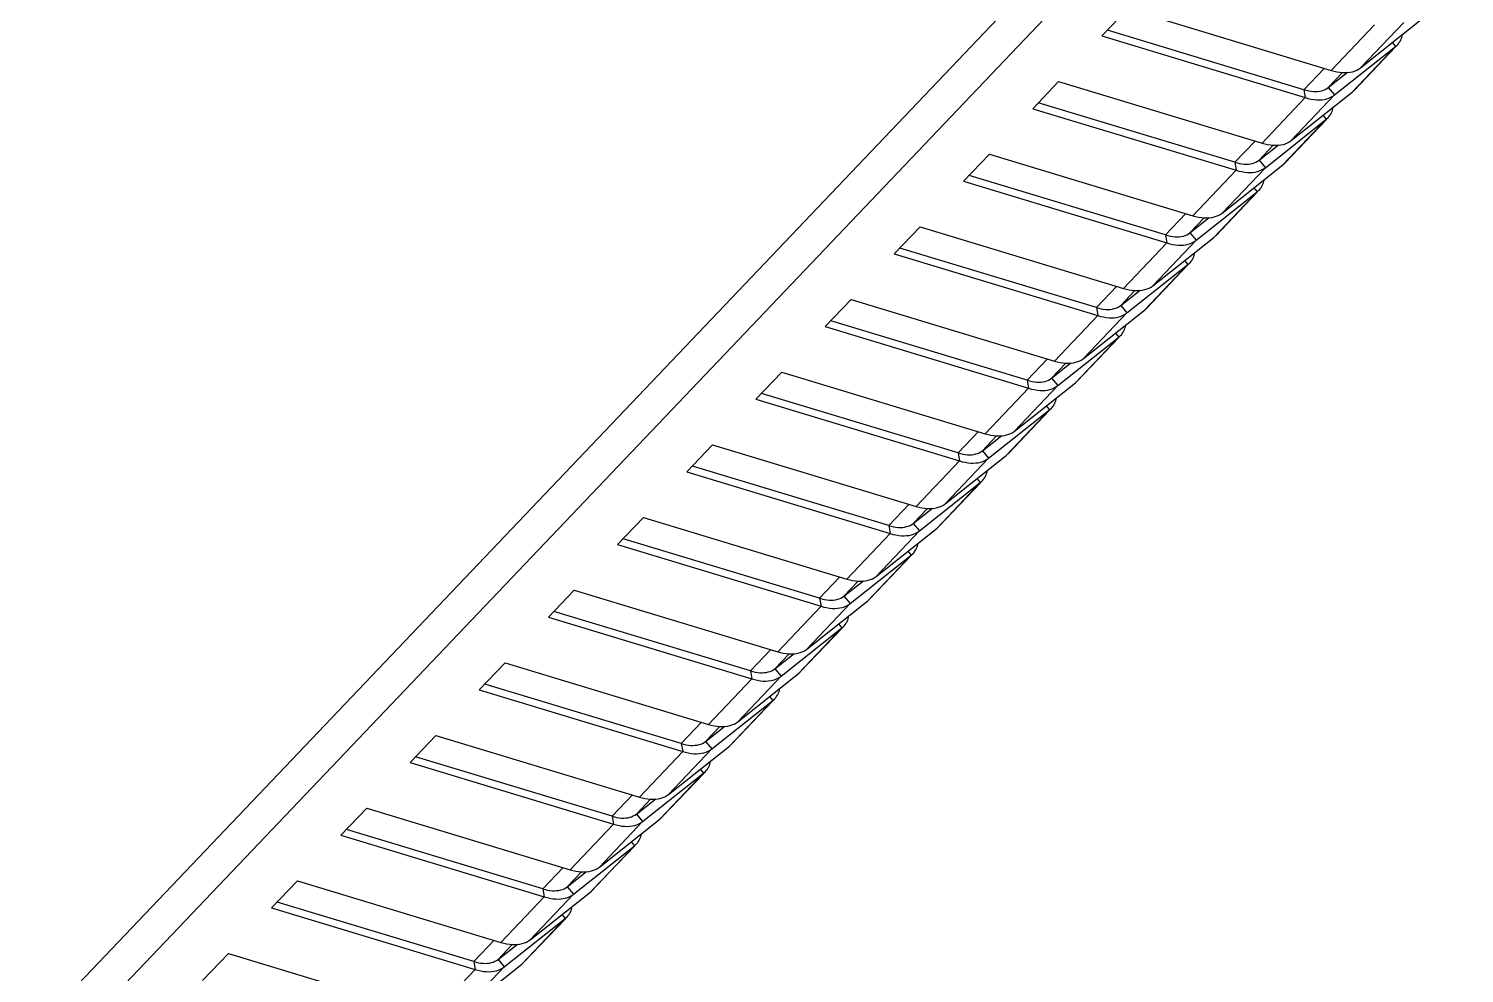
# Model space of a CAD drawing. Header units: millimetres. Extents: x 14343 to 15285, y -9166 to -7819.
# Drawn here: x 15137.9 to 15196.9, y -8705.2 to -8666.4 of the extents above; entities that cross this region are included whole.
import ezdxf

# ---------------------------------------------------------------- set-up
doc = ezdxf.new("R2010")
doc.units = ezdxf.units.MM

# ---------------------------------------------------------------- blocks, each defined once
blk = doc.blocks.new('u9')
at = {"color": 7, "linetype": 'Continuous'}
for p, q in [((-420.518, 115.604), (-314.491, 226.919)), ((-419.033, 115.154), (-313.234, 226.229)), ((-341.714, 214.013), (-344.218, 212.026)), ((-341.714, 214.013), (-343.494, 212.144)), ((-340.513, 214.121), (-342.294, 212.252)), ((-332.149, 211.588), (-340.513, 214.121)), ((-332.149, 211.588), (-331.085, 212.705)), ((-344.297, 211.954), (-346.004, 210.162)), ((-343.494, 212.144), (-345.998, 210.157)), ((-344.218, 212.026), (-345.998, 210.157)), ((-343.238, 211.835), (-343.494, 212.144)), ((-343.072, 211.048), (-342.237, 211.925)), ((-333.93, 209.719), (-342.294, 212.252)), ((-342.237, 211.925), (-342.294, 212.252)), ((-342.237, 211.925), (-334.158, 209.479)), ((-343.238, 211.835), (-344.034, 211.203)), ((-343.823, 211.221), (-343.238, 211.835)), ((-344.558, 211.027), (-347.062, 209.04)), ((-344.558, 211.027), (-346.339, 209.158)), ((-343.358, 211.135), (-345.138, 209.265)), ((-334.993, 208.602), (-343.358, 211.135)), ((-345.998, 210.157), (-346.077, 210.084)), ((-346.036, 210.128), (-346.077, 210.084)), ((-345.862, 209.992), (-345.998, 210.157)), ((-334.993, 208.602), (-333.93, 209.719)), ((-347.141, 208.968), (-348.848, 207.175)), ((-346.339, 209.158), (-348.843, 207.17)), ((-347.062, 209.04), (-348.843, 207.17)), ((-346.082, 208.849), (-346.339, 209.158)), ((-345.917, 208.062), (-345.082, 208.938)), ((-336.774, 206.732), (-345.138, 209.265)), ((-345.082, 208.938), (-345.138, 209.265)), ((-345.082, 208.938), (-337.003, 206.492)), ((-346.082, 208.849), (-346.878, 208.217)), ((-346.667, 208.235), (-346.082, 208.849)), ((-347.403, 208.041), (-349.907, 206.053)), ((-347.403, 208.041), (-349.183, 206.171)), ((-346.202, 208.148), (-347.983, 206.279)), ((-337.838, 205.616), (-346.202, 208.148)), ((-348.843, 207.17), (-348.922, 207.098)), ((-348.706, 207.006), (-348.843, 207.17)), ((-348.88, 207.142), (-348.922, 207.098)), ((-337.838, 205.616), (-336.774, 206.732)), ((-349.183, 206.171), (-351.687, 204.184)), ((-349.907, 206.053), (-351.687, 204.184)), ((-348.927, 205.862), (-349.183, 206.171)), ((-339.619, 203.746), (-347.983, 206.279)), ((-347.927, 205.952), (-347.983, 206.279)), ((-349.986, 205.981), (-351.693, 204.189)), ((-348.927, 205.862), (-349.723, 205.23)), ((-349.512, 205.248), (-348.927, 205.862)), ((-348.761, 205.075), (-347.927, 205.952)), ((-347.927, 205.952), (-339.847, 203.506)), ((-350.247, 205.054), (-352.751, 203.067)), ((-350.247, 205.054), (-352.028, 203.185)), ((-349.047, 205.162), (-350.828, 203.292)), ((-340.682, 202.629), (-349.047, 205.162)), ((-351.687, 204.184), (-351.766, 204.112)), ((-351.725, 204.155), (-351.766, 204.112)), ((-351.551, 204.02), (-351.687, 204.184)), ((-340.682, 202.629), (-339.619, 203.746)), ((-352.028, 203.185), (-354.532, 201.198)), ((-352.751, 203.067), (-354.532, 201.198)), ((-351.771, 202.876), (-352.028, 203.185)), ((-342.463, 200.76), (-350.828, 203.292)), ((-350.771, 202.966), (-350.828, 203.292)), ((-352.83, 202.995), (-354.537, 201.203)), ((-351.771, 202.876), (-352.567, 202.244)), ((-352.356, 202.262), (-351.771, 202.876)), ((-351.606, 202.089), (-350.771, 202.966)), ((-350.771, 202.966), (-342.692, 200.519)), ((-353.092, 202.068), (-355.596, 200.081)), ((-353.092, 202.068), (-354.872, 200.198)), ((-351.891, 202.175), (-353.672, 200.306)), ((-343.527, 199.643), (-351.891, 202.175)), ((-354.532, 201.198), (-354.611, 201.125)), ((-354.569, 201.169), (-354.611, 201.125)), ((-354.395, 201.033), (-354.532, 201.198)), ((-343.527, 199.643), (-342.463, 200.76)), ((-354.872, 200.198), (-357.376, 198.211)), ((-354.616, 199.89), (-354.872, 200.198)), ((-345.308, 197.773), (-353.672, 200.306)), ((-353.616, 199.979), (-353.672, 200.306)), ((-355.675, 200.008), (-357.382, 198.216)), ((-355.596, 200.081), (-357.376, 198.211)), ((-354.616, 199.89), (-355.412, 199.258)), ((-355.201, 199.276), (-354.616, 199.89)), ((-354.45, 199.103), (-353.616, 199.979)), ((-353.616, 199.979), (-345.537, 197.533)), ((-355.936, 199.082), (-358.44, 197.094)), ((-355.936, 199.082), (-357.717, 197.212)), ((-354.736, 199.189), (-356.517, 197.32)), ((-346.371, 196.656), (-354.736, 199.189)), ((-357.376, 198.211), (-357.455, 198.139)), ((-357.414, 198.182), (-357.455, 198.139)), ((-357.24, 198.047), (-357.376, 198.211)), ((-346.371, 196.656), (-345.308, 197.773)), ((-357.717, 197.212), (-360.221, 195.225)), ((-357.46, 196.903), (-357.717, 197.212)), ((-348.152, 194.787), (-356.517, 197.32)), ((-356.46, 196.993), (-356.517, 197.32)), ((-358.519, 197.022), (-360.226, 195.23)), ((-358.44, 197.094), (-360.221, 195.225)), ((-357.46, 196.903), (-358.257, 196.271)), ((-358.045, 196.289), (-357.46, 196.903)), ((-357.295, 196.116), (-356.46, 196.993)), ((-356.46, 196.993), (-348.381, 194.547)), ((-358.781, 196.095), (-361.285, 194.108)), ((-358.781, 196.095), (-360.561, 194.226)), ((-357.58, 196.203), (-359.361, 194.333)), ((-349.216, 193.67), (-357.58, 196.203)), ((-360.221, 195.225), (-360.3, 195.152)), ((-360.258, 195.196), (-360.3, 195.152)), ((-360.084, 195.06), (-360.221, 195.225)), ((-349.216, 193.67), (-348.152, 194.787)), ((-360.561, 194.226), (-363.065, 192.238)), ((-360.305, 193.917), (-360.561, 194.226)), ((-350.997, 191.801), (-359.361, 194.333)), ((-359.305, 194.006), (-359.361, 194.333)), ((-361.364, 194.036), (-363.071, 192.243)), ((-361.285, 194.108), (-363.065, 192.238)), ((-360.305, 193.917), (-361.101, 193.285)), ((-360.89, 193.303), (-360.305, 193.917)), ((-360.14, 193.13), (-359.305, 194.006)), ((-359.305, 194.006), (-351.226, 191.56)), ((-361.625, 193.109), (-364.129, 191.121)), ((-361.625, 193.109), (-363.406, 191.239)), ((-360.425, 193.216), (-362.206, 191.347)), ((-352.06, 190.684), (-360.425, 193.216)), ((-363.065, 192.238), (-363.144, 192.166)), ((-363.103, 192.21), (-363.144, 192.166)), ((-362.929, 192.074), (-363.065, 192.238)), ((-363.406, 191.239), (-365.91, 189.252)), ((-363.149, 190.93), (-363.406, 191.239)), ((-353.841, 188.814), (-362.206, 191.347)), ((-362.149, 191.02), (-362.206, 191.347)), ((-352.06, 190.684), (-350.997, 191.801)), ((-364.208, 191.049), (-365.915, 189.257)), ((-364.129, 191.121), (-365.91, 189.252)), ((-363.149, 190.93), (-363.946, 190.299)), ((-363.734, 190.316), (-363.149, 190.93)), ((-362.984, 190.143), (-362.149, 191.02)), ((-362.149, 191.02), (-354.07, 188.574)), ((-364.47, 190.122), (-366.974, 188.135)), ((-364.47, 190.122), (-366.25, 188.253)), ((-363.269, 190.23), (-365.05, 188.36)), ((-354.905, 187.697), (-363.269, 190.23)), ((-365.91, 189.252), (-365.989, 189.18)), ((-365.947, 189.223), (-365.989, 189.18)), ((-365.773, 189.088), (-365.91, 189.252)), ((-356.686, 185.828), (-365.05, 188.36)), ((-364.994, 188.034), (-365.05, 188.36)), ((-354.905, 187.697), (-353.841, 188.814)), ((-367.053, 188.063), (-368.76, 186.271)), ((-366.25, 188.253), (-368.754, 186.266)), ((-366.974, 188.135), (-368.754, 186.266)), ((-365.994, 187.944), (-366.79, 187.312)), ((-366.579, 187.33), (-365.994, 187.944)), ((-365.994, 187.944), (-366.25, 188.253)), ((-365.829, 187.157), (-364.994, 188.034)), ((-364.994, 188.034), (-356.915, 185.587)), ((-367.314, 187.136), (-369.818, 185.149)), ((-367.314, 187.136), (-369.095, 185.267)), ((-366.114, 187.243), (-367.895, 185.374)), ((-357.75, 184.711), (-366.114, 187.243)), ((-368.754, 186.266), (-368.834, 186.193)), ((-368.792, 186.237), (-368.834, 186.193)), ((-368.618, 186.101), (-368.754, 186.266)), ((-359.53, 182.841), (-367.895, 185.374)), ((-367.838, 185.047), (-367.895, 185.374)), ((-357.75, 184.711), (-356.686, 185.828)), ((-369.897, 185.076), (-371.604, 183.284)), ((-369.095, 185.267), (-371.599, 183.279)), ((-369.818, 185.149), (-371.599, 183.279)), ((-368.838, 184.958), (-369.635, 184.326)), ((-369.423, 184.344), (-368.838, 184.958)), ((-368.838, 184.958), (-369.095, 185.267)), ((-368.673, 184.171), (-367.838, 185.047)), ((-367.838, 185.047), (-359.759, 182.601)), ((-370.159, 184.15), (-372.663, 182.162)), ((-370.159, 184.15), (-371.939, 182.28)), ((-368.958, 184.257), (-370.739, 182.388)), ((-360.594, 181.724), (-368.958, 184.257)), ((-371.599, 183.279), (-371.678, 183.207)), ((-371.637, 183.251), (-371.678, 183.207)), ((-371.462, 183.115), (-371.599, 183.279)), ((-362.375, 179.855), (-370.739, 182.388)), ((-370.683, 182.061), (-370.739, 182.388)), ((-360.594, 181.724), (-359.53, 182.841)), ((-372.742, 182.09), (-374.449, 180.298)), ((-371.939, 182.28), (-374.443, 180.293)), ((-372.663, 182.162), (-374.443, 180.293)), ((-371.683, 181.971), (-372.479, 181.339)), ((-372.268, 181.357), (-371.683, 181.971)), ((-371.683, 181.971), (-371.939, 182.28)), ((-371.518, 181.184), (-370.683, 182.061)), ((-370.683, 182.061), (-362.604, 179.615)), ((-371.803, 181.271), (-373.584, 179.401)), ((-363.439, 178.738), (-371.803, 181.271)), ((-373.003, 181.163), (-375.507, 179.176)), ((-373.003, 181.163), (-374.784, 179.294)), ((-374.443, 180.293), (-374.523, 180.221)), ((-374.481, 180.264), (-374.523, 180.221)), ((-374.307, 180.129), (-374.443, 180.293)), ((-363.439, 178.738), (-362.375, 179.855)), ((-375.586, 179.104), (-377.293, 177.312)), ((-374.784, 179.294), (-377.288, 177.306)), ((-375.507, 179.176), (-377.288, 177.306)), ((-374.527, 178.985), (-375.324, 178.353)), ((-375.112, 178.371), (-374.527, 178.985)), ((-374.527, 178.985), (-374.784, 179.294)), ((-374.362, 178.198), (-373.527, 179.074)), ((-365.219, 176.869), (-373.584, 179.401)), ((-373.527, 179.074), (-373.584, 179.401)), ((-373.527, 179.074), (-365.448, 176.628)), ((-374.648, 178.284), (-376.428, 176.415)), ((-366.283, 175.752), (-374.648, 178.284)), ((-375.848, 178.177), (-378.352, 176.189)), ((-375.848, 178.177), (-377.628, 176.307)), ((-377.288, 177.306), (-377.367, 177.234)), ((-377.326, 177.278), (-377.367, 177.234)), ((-377.152, 177.142), (-377.288, 177.306)), ((-366.283, 175.752), (-365.219, 176.869)), ((-378.431, 176.117), (-380.138, 174.325)), ((-377.628, 176.307), (-380.132, 174.32)), ((-378.352, 176.189), (-380.132, 174.32)), ((-377.372, 175.999), (-378.168, 175.367)), ((-377.957, 175.384), (-377.372, 175.999)), ((-377.372, 175.999), (-377.628, 176.307)), ((-377.207, 175.212), (-376.372, 176.088)), ((-368.064, 173.882), (-376.428, 176.415)), ((-376.372, 176.088), (-376.428, 176.415)), ((-376.372, 176.088), (-368.293, 173.642)), ((-377.492, 175.298), (-379.273, 173.428)), ((-369.128, 172.765), (-377.492, 175.298)), ((-378.692, 175.19), (-381.196, 173.203)), ((-378.692, 175.19), (-380.473, 173.321)), ((-380.132, 174.32), (-380.212, 174.248)), ((-380.17, 174.291), (-380.212, 174.248)), ((-379.996, 174.156), (-380.132, 174.32)), ((-369.128, 172.765), (-368.064, 173.882))]:
    blk.add_line(p, q, dxfattribs=at)
for centre, radius, start, end in [((-343.739, 211.427), 0.767, 132.37257, 136.60688), ((-343.758, 211.448), 0.738, 128.45051, 132.37169), ((-345.48, 209.523), 0.819, 143.08873, 153.62867), ((-345.498, 209.536), 0.797, 136.6171, 143.09633), ((-346.584, 208.441), 0.767, 132.37257, 136.60688), ((-346.603, 208.462), 0.738, 128.45051, 132.37169), ((-348.325, 206.537), 0.819, 143.08873, 153.62867), ((-348.342, 206.55), 0.797, 136.6171, 143.09633), ((-349.428, 205.454), 0.767, 132.37257, 136.60688), ((-349.447, 205.475), 0.738, 128.45051, 132.37169), ((-351.169, 203.551), 0.819, 143.08873, 153.62867), ((-351.187, 203.564), 0.797, 136.6171, 143.09633), ((-352.292, 202.489), 0.738, 128.45051, 132.37169), ((-352.273, 202.468), 0.767, 132.37257, 136.60688), ((-354.014, 200.564), 0.819, 143.08873, 153.62867), ((-354.031, 200.577), 0.797, 136.6171, 143.09633), ((-355.117, 199.481), 0.767, 132.37257, 136.60688), ((-355.137, 199.502), 0.738, 128.45051, 132.37169), ((-356.859, 197.578), 0.819, 143.08873, 153.62867), ((-356.876, 197.591), 0.797, 136.6171, 143.09633), ((-357.962, 196.495), 0.767, 132.37257, 136.60688), ((-357.981, 196.516), 0.738, 128.45051, 132.37169), ((-359.703, 194.592), 0.819, 143.08873, 153.62867), ((-359.72, 194.605), 0.797, 136.6171, 143.09633), ((-360.806, 193.509), 0.767, 132.37257, 136.60688), ((-360.826, 193.53), 0.738, 128.45051, 132.37169), ((-362.548, 191.605), 0.819, 143.08873, 153.62867), ((-362.565, 191.618), 0.797, 136.6171, 143.09633), ((-363.651, 190.522), 0.767, 132.37257, 136.60688), ((-363.67, 190.543), 0.738, 128.45051, 132.37169), ((-365.392, 188.619), 0.819, 143.08873, 153.62867), ((-365.409, 188.632), 0.797, 136.6171, 143.09633), ((-366.495, 187.536), 0.767, 132.37257, 136.60688), ((-366.515, 187.557), 0.738, 128.45051, 132.37169), ((-368.237, 185.632), 0.819, 143.08873, 153.62867), ((-368.254, 185.645), 0.797, 136.6171, 143.09633), ((-369.34, 184.549), 0.767, 132.37257, 136.60688), ((-369.359, 184.57), 0.738, 128.45051, 132.37169), ((-371.081, 182.646), 0.819, 143.08873, 153.62867), ((-371.098, 182.659), 0.797, 136.6171, 143.09633), ((-372.184, 181.563), 0.767, 132.37257, 136.60688), ((-372.204, 181.584), 0.738, 128.45051, 132.37169), ((-373.926, 179.66), 0.819, 143.08873, 153.62867), ((-373.943, 179.673), 0.797, 136.6171, 143.09633), ((-375.029, 178.577), 0.767, 132.37257, 136.60688), ((-375.048, 178.598), 0.738, 128.45051, 132.37169), ((-376.77, 176.673), 0.819, 143.08873, 153.62867), ((-376.787, 176.686), 0.797, 136.6171, 143.09633), ((-377.874, 175.59), 0.767, 132.37257, 136.60688), ((-377.893, 175.611), 0.738, 128.45051, 132.37169), ((-379.615, 173.687), 0.819, 143.08873, 153.62867), ((-379.632, 173.7), 0.797, 136.6171, 143.09633)]:
    blk.add_arc(centre, radius, start, end, dxfattribs=at)
for points, start_tangent, end_tangent in [([(-342.294, 212.252), (-342.763, 212.339), (-343.171, 212.302), (-343.494, 212.144)], (-0.957088, 0.289796), (-0.783285, -0.621663)), ([(-342.237, 211.925), (-342.628, 211.997), (-342.969, 211.967), (-343.238, 211.835)], (-0.957088, 0.289796), (-0.783285, -0.621663)), ([(-343.826, 211.222), (-344.235, 211.185), (-344.558, 211.027)], (-0.998299, 0.05831), (-0.783285, -0.621663)), ([(-343.358, 211.135), (-343.826, 211.222)], (-0.957088, 0.289796), (-0.998299, 0.05831)), ([(-346.214, 209.887), (-346.288, 209.67)], (-0.444088, -0.895983), (-0.207671, -0.978199)), ([(-345.138, 209.265), (-345.607, 209.352), (-346.016, 209.316), (-346.339, 209.158)], (-0.957088, 0.289796), (-0.783285, -0.621663)), ([(-345.082, 208.938), (-345.472, 209.011), (-345.813, 208.981), (-346.082, 208.849)], (-0.957088, 0.289796), (-0.783285, -0.621663)), ([(-346.671, 208.235), (-347.08, 208.199), (-347.403, 208.041)], (-0.998299, 0.05831), (-0.783285, -0.621663)), ([(-346.202, 208.148), (-346.671, 208.235)], (-0.957088, 0.289796), (-0.998299, 0.05831)), ([(-349.059, 206.901), (-349.133, 206.684)], (-0.444088, -0.895983), (-0.207671, -0.978199)), ([(-347.983, 206.279), (-348.452, 206.366), (-348.86, 206.329), (-349.183, 206.171)], (-0.957088, 0.289796), (-0.783285, -0.621663)), ([(-347.927, 205.952), (-348.317, 206.025), (-348.658, 205.994), (-348.927, 205.862)], (-0.957088, 0.289796), (-0.783285, -0.621663)), ([(-349.515, 205.249), (-349.924, 205.212), (-350.247, 205.054)], (-0.998299, 0.05831), (-0.783285, -0.621663)), ([(-349.047, 205.162), (-349.515, 205.249)], (-0.957088, 0.289796), (-0.998299, 0.05831)), ([(-351.903, 203.914), (-351.977, 203.698)], (-0.444088, -0.895983), (-0.207671, -0.978199)), ([(-350.828, 203.292), (-351.296, 203.38), (-351.705, 203.343), (-352.028, 203.185)], (-0.957088, 0.289796), (-0.783285, -0.621663)), ([(-350.771, 202.966), (-351.162, 203.038), (-351.502, 203.008), (-351.771, 202.876)], (-0.957088, 0.289796), (-0.783285, -0.621663)), ([(-352.36, 202.263), (-352.769, 202.226), (-353.092, 202.068)], (-0.998299, 0.05831), (-0.783285, -0.621663)), ([(-351.891, 202.175), (-352.36, 202.263)], (-0.957088, 0.289796), (-0.998299, 0.05831)), ([(-354.748, 200.928), (-354.822, 200.711)], (-0.444088, -0.895983), (-0.207671, -0.978199)), ([(-353.672, 200.306), (-354.141, 200.393), (-354.55, 200.357), (-354.872, 200.198)], (-0.957088, 0.289796), (-0.783285, -0.621663)), ([(-353.616, 199.979), (-354.006, 200.052), (-354.347, 200.021), (-354.616, 199.89)], (-0.957088, 0.289796), (-0.783285, -0.621663)), ([(-355.205, 199.276), (-355.613, 199.24), (-355.936, 199.082)], (-0.998299, 0.05831), (-0.783285, -0.621663)), ([(-354.736, 199.189), (-355.205, 199.276)], (-0.957088, 0.289796), (-0.998299, 0.05831)), ([(-357.592, 197.942), (-357.666, 197.725)], (-0.444088, -0.895983), (-0.207671, -0.978199)), ([(-356.517, 197.32), (-356.985, 197.407), (-357.394, 197.37), (-357.717, 197.212)], (-0.957088, 0.289796), (-0.783285, -0.621663)), ([(-356.46, 196.993), (-356.851, 197.066), (-357.191, 197.035), (-357.46, 196.903)], (-0.957088, 0.289796), (-0.783285, -0.621663)), ([(-358.049, 196.29), (-358.458, 196.253), (-358.781, 196.095)], (-0.998299, 0.05831), (-0.783285, -0.621663)), ([(-357.58, 196.203), (-358.049, 196.29)], (-0.957088, 0.289796), (-0.998299, 0.05831)), ([(-360.437, 194.955), (-360.511, 194.739)], (-0.444088, -0.895983), (-0.207671, -0.978199)), ([(-359.361, 194.333), (-359.83, 194.42), (-360.239, 194.384), (-360.561, 194.226)], (-0.957088, 0.289796), (-0.783285, -0.621663)), ([(-359.305, 194.006), (-359.695, 194.079), (-360.036, 194.049), (-360.305, 193.917)], (-0.957088, 0.289796), (-0.783285, -0.621663)), ([(-360.894, 193.304), (-361.302, 193.267), (-361.625, 193.109)], (-0.998299, 0.05831), (-0.783285, -0.621663)), ([(-360.425, 193.216), (-360.894, 193.304)], (-0.957088, 0.289796), (-0.998299, 0.05831)), ([(-363.281, 191.969), (-363.355, 191.752)], (-0.444088, -0.895983), (-0.207671, -0.978199)), ([(-362.206, 191.347), (-362.674, 191.434), (-363.083, 191.397), (-363.406, 191.239)], (-0.957088, 0.289796), (-0.783285, -0.621663)), ([(-362.149, 191.02), (-362.54, 191.093), (-362.88, 191.062), (-363.149, 190.93)], (-0.957088, 0.289796), (-0.783285, -0.621663)), ([(-363.738, 190.317), (-364.147, 190.281), (-364.47, 190.122)], (-0.998299, 0.05831), (-0.783285, -0.621663)), ([(-363.269, 190.23), (-363.738, 190.317)], (-0.957088, 0.289796), (-0.998299, 0.05831)), ([(-366.126, 188.983), (-366.2, 188.766)], (-0.444088, -0.895983), (-0.207671, -0.978199)), ([(-365.05, 188.36), (-365.519, 188.448), (-365.928, 188.411), (-366.25, 188.253)], (-0.957088, 0.289796), (-0.783285, -0.621663)), ([(-364.994, 188.034), (-365.384, 188.106), (-365.725, 188.076), (-365.994, 187.944)], (-0.957088, 0.289796), (-0.783285, -0.621663)), ([(-366.583, 187.331), (-366.991, 187.294), (-367.314, 187.136)], (-0.998299, 0.05831), (-0.783285, -0.621663)), ([(-366.114, 187.243), (-366.583, 187.331)], (-0.957088, 0.289796), (-0.998299, 0.05831)), ([(-368.97, 185.996), (-369.044, 185.779)], (-0.444088, -0.895983), (-0.207671, -0.978199)), ([(-367.895, 185.374), (-368.363, 185.461), (-368.772, 185.425), (-369.095, 185.267)], (-0.957088, 0.289796), (-0.783285, -0.621663)), ([(-367.838, 185.047), (-368.229, 185.12), (-368.569, 185.089), (-368.838, 184.958)], (-0.957088, 0.289796), (-0.783285, -0.621663)), ([(-369.427, 184.344), (-369.836, 184.308), (-370.159, 184.15)], (-0.998299, 0.05831), (-0.783285, -0.621663)), ([(-368.958, 184.257), (-369.427, 184.344)], (-0.957088, 0.289796), (-0.998299, 0.05831)), ([(-371.815, 183.01), (-371.889, 182.793)], (-0.444088, -0.895983), (-0.207671, -0.978199)), ([(-370.739, 182.388), (-371.208, 182.475), (-371.617, 182.438), (-371.939, 182.28)], (-0.957088, 0.289796), (-0.783285, -0.621663)), ([(-370.683, 182.061), (-371.073, 182.134), (-371.414, 182.103), (-371.683, 181.971)], (-0.957088, 0.289796), (-0.783285, -0.621663)), ([(-372.272, 181.358), (-372.681, 181.321), (-373.003, 181.163)], (-0.998299, 0.05831), (-0.783285, -0.621663)), ([(-371.803, 181.271), (-372.272, 181.358)], (-0.957088, 0.289796), (-0.998299, 0.05831)), ([(-374.659, 180.023), (-374.733, 179.807)], (-0.444088, -0.895983), (-0.207671, -0.978199)), ([(-373.584, 179.401), (-374.052, 179.488), (-374.461, 179.452), (-374.784, 179.294)], (-0.957088, 0.289796), (-0.783285, -0.621663)), ([(-373.527, 179.074), (-373.918, 179.147), (-374.258, 179.117), (-374.527, 178.985)], (-0.957088, 0.289796), (-0.783285, -0.621663)), ([(-375.116, 178.372), (-375.525, 178.335), (-375.848, 178.177)], (-0.998299, 0.05831), (-0.783285, -0.621663)), ([(-374.648, 178.284), (-375.116, 178.372)], (-0.957088, 0.289796), (-0.998299, 0.05831)), ([(-376.428, 176.415), (-376.897, 176.502), (-377.306, 176.465), (-377.628, 176.307)], (-0.957088, 0.289796), (-0.783285, -0.621663)), ([(-377.504, 177.037), (-377.578, 176.82)], (-0.444088, -0.895983), (-0.207671, -0.978199)), ([(-376.372, 176.088), (-376.762, 176.161), (-377.103, 176.13), (-377.372, 175.999)], (-0.957088, 0.289796), (-0.783285, -0.621663)), ([(-377.961, 175.385), (-378.37, 175.349), (-378.692, 175.19)], (-0.998299, 0.05831), (-0.783285, -0.621663)), ([(-377.492, 175.298), (-377.961, 175.385)], (-0.957088, 0.289796), (-0.998299, 0.05831)), ([(-380.348, 174.051), (-380.422, 173.834)], (-0.444088, -0.895983), (-0.207671, -0.978199))]:
    blk.add_spline(points, degree=3, dxfattribs=dict(at, start_tangent=start_tangent, end_tangent=end_tangent))

msp = doc.modelspace()

# ---------------------------------------------------------------- block references
at = {"rotation": 180}
msp.add_blockref('u9', (14813.948, -8492.81), dxfattribs=at)

doc.saveas('drawing.dxf')
